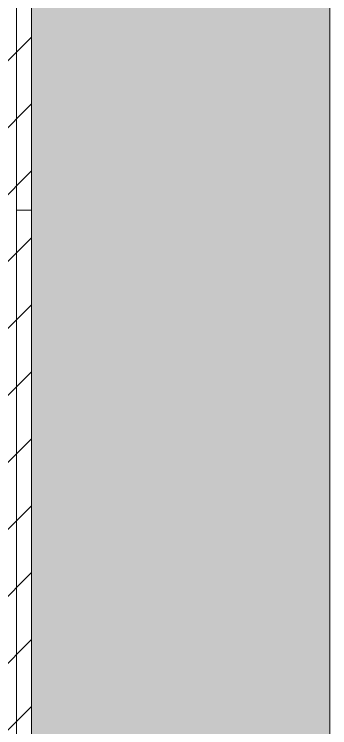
# Model space of a CAD drawing. Header units: millimetres. Extents: x -853320 to 19484, y -510814 to 9708.
# Drawn here: x 4889.29 to 4899.87, y 7468.94 to 7492.86 of the extents above; entities that cross this region are included whole.
import ezdxf

# ---------------------------------------------------------------- set-up
doc = ezdxf.new("R2010")
doc.units = ezdxf.units.MM
for name, color, linetype, lineweight in [('F_DIBOND_soffitto_cassone', 7, 'Continuous', 5), ('F_ELETTRICO', 22, 'Continuous', 5), ('F_MINERAL WALL', 6, 'Continuous', 5), ('F_PARETE_nuove', 5, 'Continuous', 5)]:
    doc.layers.add(name, color=color, linetype=linetype, lineweight=lineweight)

# ---------------------------------------------------------------- blocks, each defined once
blk = doc.blocks.new('SCATOLA INCASSO_1 P_sezione e pianta')
at = {"layer": 'F_ELETTRICO', "transparency": 33554508}
h = blk.add_hatch(color=5, dxfattribs=at)
h.dxf.hatch_style = 1
h.paths.add_polyline_path([(55422.364, -13644.128), (55432.364, -13644.128), (55432.364, -13724.128), (55422.364, -13724.128)])
at = {"layer": 'F_ELETTRICO'}
for p, q in [((55432.364, -13719.628), (55432.364, -13648.628)), ((55432.864, -13719.628), (55432.864, -13648.628)), ((55432.864, -13671.645), (55432.364, -13671.645))]:
    blk.add_line(p, q, dxfattribs=at)
at = {"layer": 'F_ELETTRICO', "color": 5}
blk.add_lwpolyline([(55422.364, -13644.128), (55432.364, -13644.128), (55432.364, -13724.128), (55422.364, -13724.128)], close=True, dxfattribs=at)
blk = doc.blocks.new('BAGNO_camera doppia_rev.01_pianta')
at = {"layer": 'F_MINERAL WALL'}
h = blk.add_hatch(dxfattribs=at)
h.set_pattern_fill('ANSI31', color=256, scale=0.5)
h.set_pattern_definition([(45, (0, -20), (-1.122532015, 1.122532015), [])])
h.paths.add_polyline_path([(18787.638, 22995.66), (18783.638, 22995.66), (18783.638, 22475.66), (18787.638, 22475.66)])
blk.add_lwpolyline([(18787.638, 22995.66), (18783.638, 22995.66), (18783.638, 22475.66), (18787.638, 22475.66)], close=True, dxfattribs=at)
at = {"layer": 'F_DIBOND_soffitto_cassone', "color": 1, "xscale": -1}
blk.add_blockref('SCATOLA INCASSO_1 P_sezione e pianta', (74220.001, 36269.788), dxfattribs=at)

msp = doc.modelspace()

# ---------------------------------------------------------------- block references
at = {"layer": 'F_PARETE_nuove'}
msp.add_blockref('BAGNO_camera doppia_rev.01_pianta', (-13897.772, -15111.845), dxfattribs=at)

doc.saveas('drawing.dxf')
